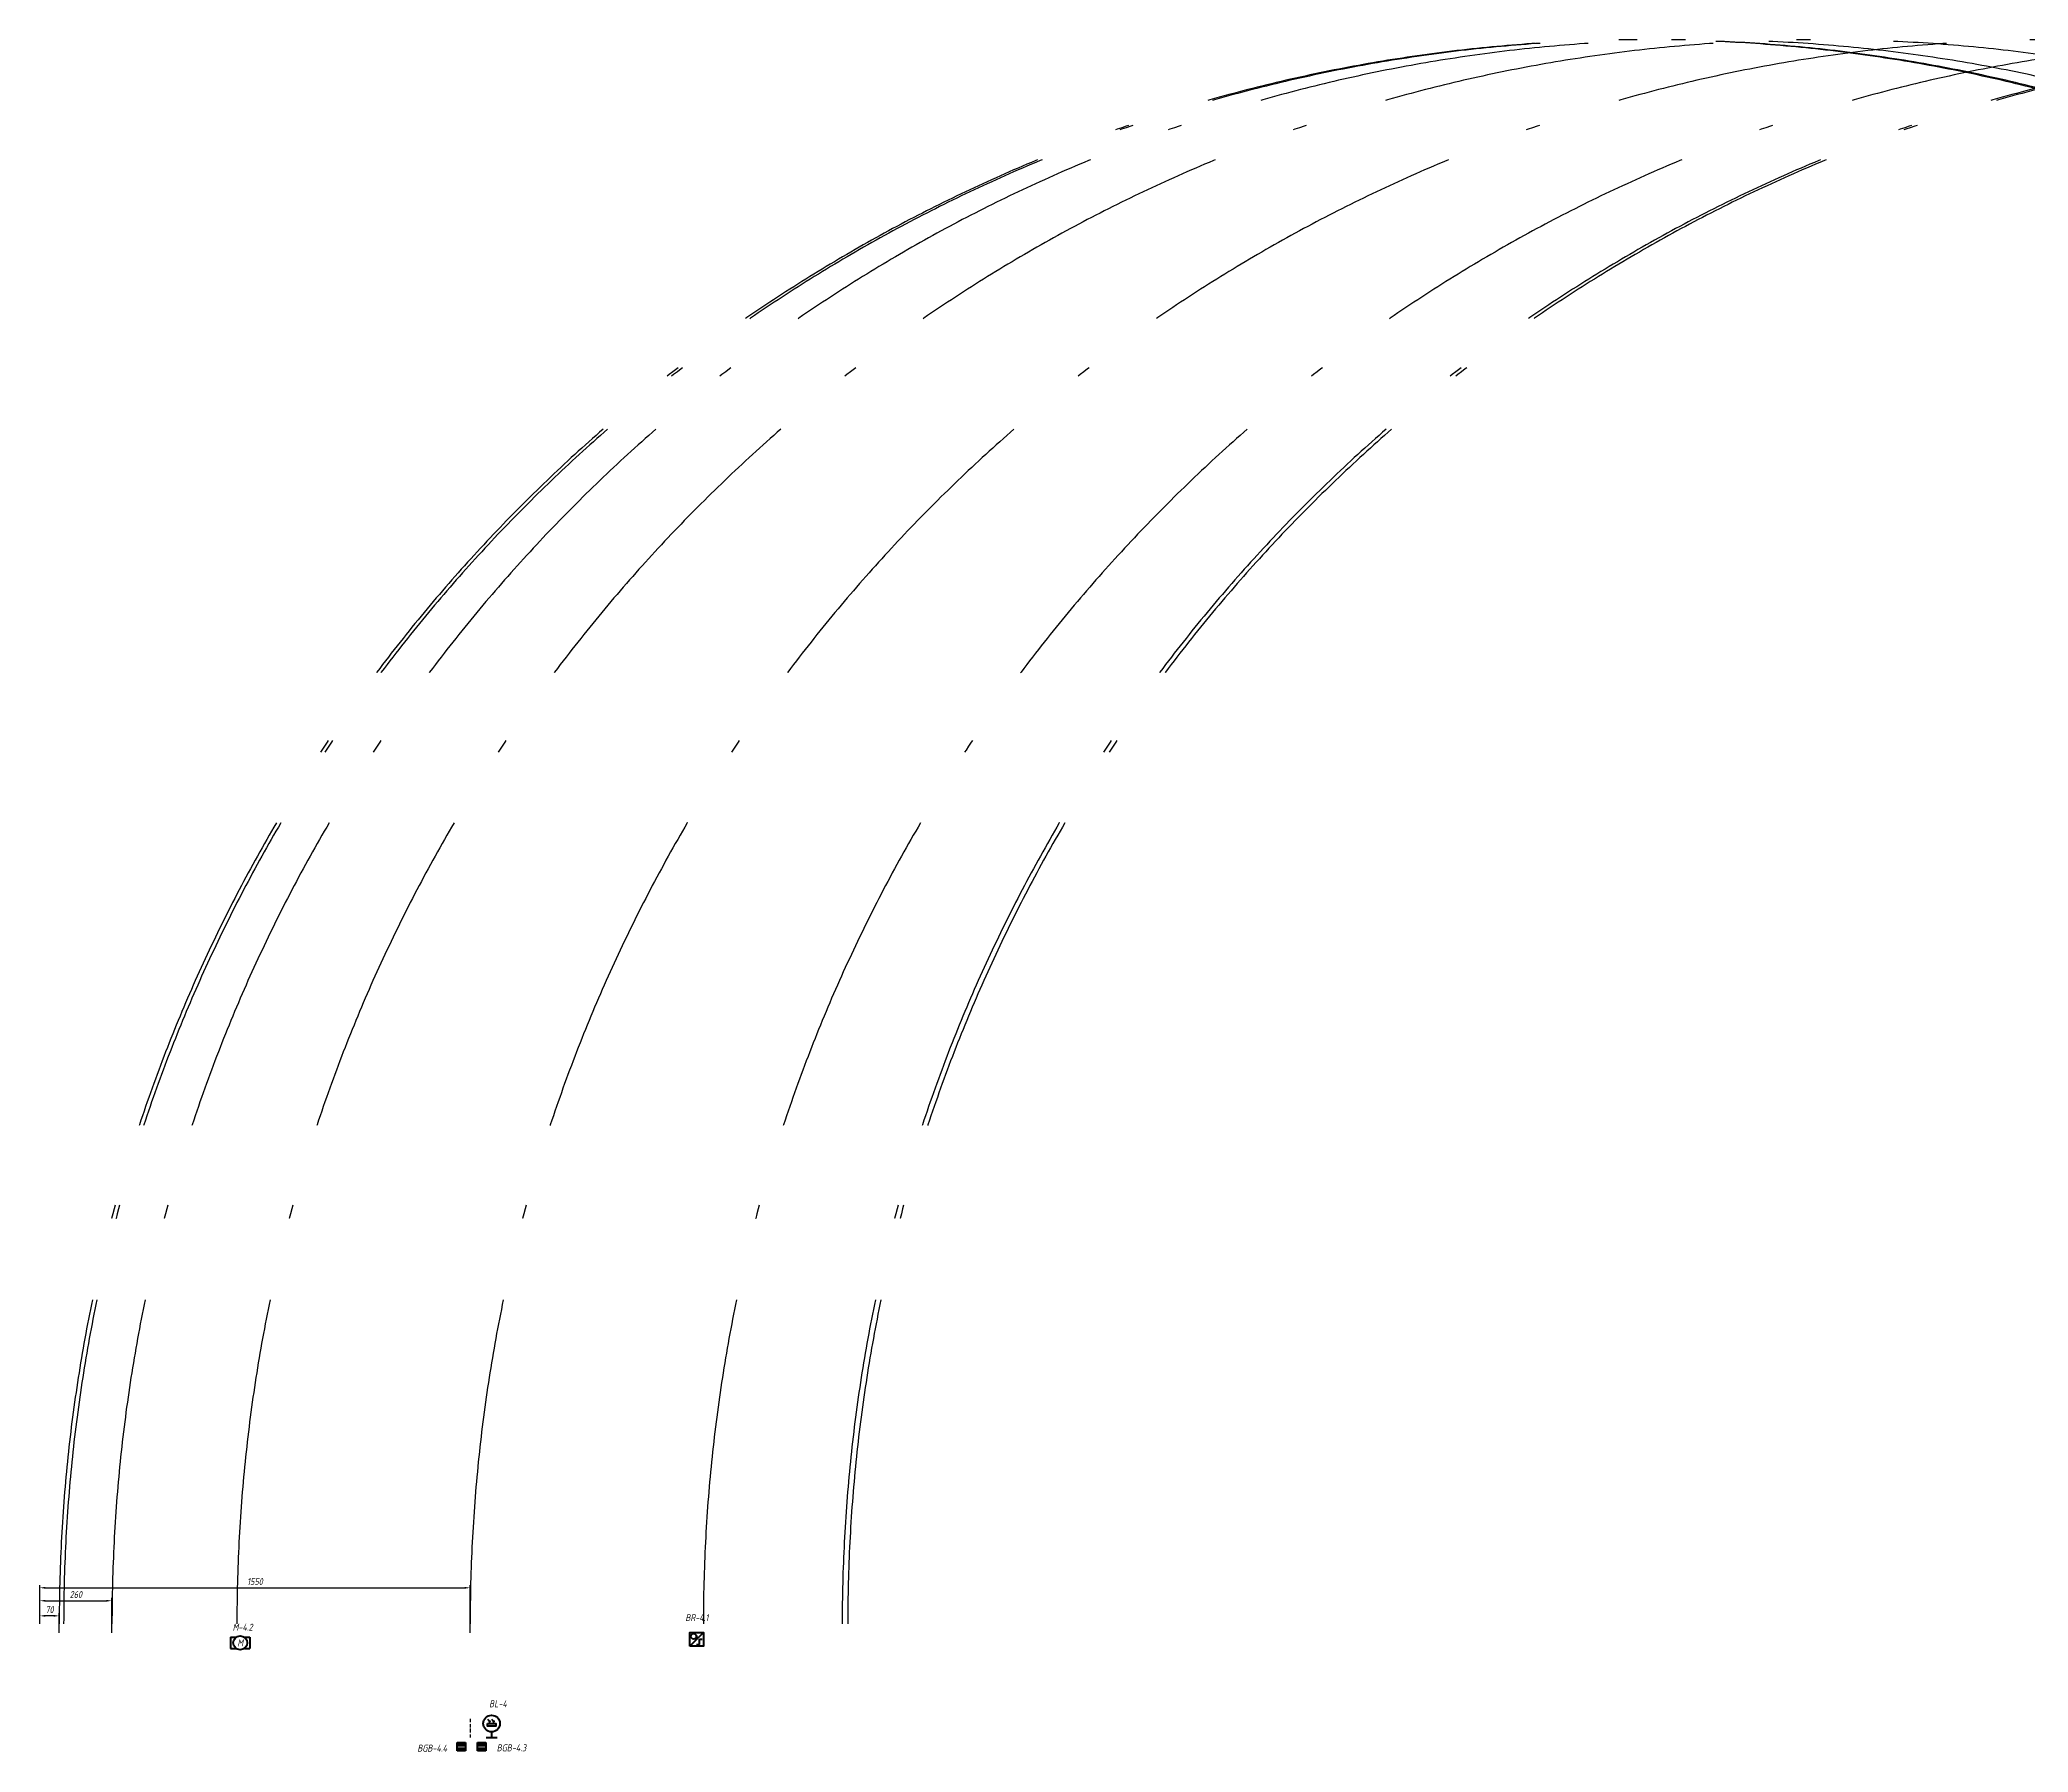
# Model space of a CAD drawing. Header units: millimetres. Extents: x -6448 to 27990, y -9331 to 32982.
# Drawn here: x -2462 to 4699, y 26812 to 32982 of the extents above; entities that cross this region are included whole.
import ezdxf
from ezdxf.enums import TextEntityAlignment as Align

# ---------------------------------------------------------------- set-up
doc = ezdxf.new("R2010")
doc.units = ezdxf.units.MM
doc.header["$PDMODE"] = 34
doc.header["$PDSIZE"] = 25
doc.linetypes.add('ACAD_ISO10W100', pattern=[18.5, 12, -3, 0.5, -3])
doc.layers.add('02 ЭОМ и СС', color=7, linetype='Continuous')
doc.layers.add('11 Привязка размеры', color=7, linetype='Continuous')
doc.layers.add('100 noprint', color=1, linetype='Continuous', plot=False)
doc.styles.get("Standard").update_dxf_attribs({"font": ''})
doc.styles.add('ГОСТ-ISOCPEUR', font='isocpeui.ttf', dxfattribs={"width": 0.8})
doc.styles.get('Standard').set_extended_font_data('Ubuntu')
doc.dimstyles.new('ISO-25', dxfattribs={"dimtxt": 2.5, "dimasz": 2.5, "dimexe": 1.25, "dimexo": 0.625, "dimtad": 1, "dimtxsty": 'Standard', "dimcen": 2.5, "dimadec": 0, "dimazin": 0, "dimtfac": 1, "dimtmove": 0, "dimatfit": 3, "dimfxl": 1, "dimarcsym": 0})

# ---------------------------------------------------------------- blocks, each defined once
blk = doc.blocks.new('электродвигатель')
at = {"color": 0, "lineweight": -2}
for p, q in [((0, 4), (0, 0)), ((0, 4), (2, 4)), ((0, 0), (2, 0)), ((5, 4), (7, 4)), ((5, 0), (7, 0)), ((7, 4), (7, 0))]:
    blk.add_line(p, q, dxfattribs=at)
blk.add_circle((3.5, 2), 2.5, dxfattribs=at)
at = {"color": 0, "lineweight": -2, "style": 'ГОСТ-ISOCPEUR', "width": 0.8}
blk.add_text('M', height=2.5, rotation=360, dxfattribs=at).set_placement((3.5, 2), align=Align.MIDDLE_CENTER)
blk = doc.blocks.new('энкодер')
at = {"color": 0, "lineweight": -2}
for p, q in [((0, 0), (5, 5)), ((2.43, 3.56), (2.2, 3.9)), ((2.43, 3.56), (2.66, 3.9)), ((2.48, 0.56), (3.48, 0.56)), ((3.48, 0.56), (3.48, 2.56)), ((3.48, 2.56), (4.48, 2.56))]:
    blk.add_line(p, q, dxfattribs=at)
blk.add_lwpolyline([(0, 0), (0, 5), (5, 5), (5, 0)], close=True, dxfattribs=at)
blk.add_circle((1.43, 3.56), 1, dxfattribs=at)
blk = doc.blocks.new('геркон')
at = {"lineweight": -2}
for points in [[(3, 2), (3, 3), (0, 3), (0, 2)], [(3, 0), (3, 1), (0, 1), (0, 0)]]:
    blk.add_hatch(color=0, dxfattribs=at).paths.add_polyline_path(points)
at = {"color": 0, "lineweight": -2}
for p, q in [((0, 0), (0, 3)), ((0, 3), (3, 3)), ((0, 2), (3, 2)), ((0, 1), (3, 1)), ((3, 0), (0, 0)), ((3, 3), (3, 0))]:
    blk.add_line(p, q, dxfattribs=at)
blk = doc.blocks.new('фотоэлемент')
at = {"color": 0, "lineweight": -2}
for p, q in [((-2, 0), (2, 0)), ((-1.48, 6.52), (-0.51, 5.55)), ((-0.51, 5.55), (-1.02, 5.74)), ((-0.51, 5.55), (-0.7, 6.06)), ((0, 2), (0, 0)), ((0.02, 6.52), (0.99, 5.55)), ((0.99, 5.55), (0.48, 5.74)), ((0.99, 5.55), (0.8, 6.06))]:
    blk.add_line(p, q, dxfattribs=at)
blk.add_lwpolyline([(-1.5, 5), (1.5, 5), (1.5, 4), (-1.5, 4)], close=True, dxfattribs=at)
blk.add_circle((0, 5), 3, dxfattribs=at)
blk = doc.blocks.new('*D30')
at = {"layer": '11 Привязка размеры', "color": 0, "lineweight": -2, "transparency": 16777216}
for p, q in [((-2462.2, 27275.1), (-2462.2, 27414.6)), ((-2442.2, 27404.6), (-932.2, 27404.6)), ((-912.2, 27242.1), (-912.2, 27414.6))]:
    blk.add_line(p, q, dxfattribs=at)
at = {"layer": '11 Привязка размеры', "color": 0, "transparency": 16777216}
for points in [[(-2442.2, 27408), (-2442.2, 27401.3), (-2462.2, 27404.6)], [(-932.2, 27401.3), (-932.2, 27408), (-912.2, 27404.6)]]:
    blk.add_solid(points, dxfattribs=at)
at = {"layer": 'Defpoints', "color": 0, "transparency": 16777216}
for p in [(-912.2, 27404.6), (-2462.2, 27275.1), (-912.2, 27242.1)]:
    blk.add_point(p, dxfattribs=at)
at = {"layer": '11 Привязка размеры', "color": 0, "transparency": 16777216, "insert": (-1687.2, 27427.1), "char_height": 25, "attachment_point": 5, "style": 'ГОСТ-ISOCPEUR'}
blk.add_mtext('1550', dxfattribs=at)
blk = doc.blocks.new('*D54')
at = {"layer": '11 Привязка размеры', "color": 0, "lineweight": -2, "transparency": 16777216}
for p, q in [((-2462.2, 27275.1), (-2462.2, 27313.5)), ((-2412.2, 27303.5), (-2442.2, 27303.5)), ((-2392.2, 27242.1), (-2392.2, 27313.5))]:
    blk.add_line(p, q, dxfattribs=at)
at = {"layer": '11 Привязка размеры', "color": 0, "transparency": 16777216}
for points in [[(-2442.2, 27306.9), (-2442.2, 27300.2), (-2462.2, 27303.5)], [(-2412.2, 27300.2), (-2412.2, 27306.9), (-2392.2, 27303.5)]]:
    blk.add_solid(points, dxfattribs=at)
at = {"layer": 'Defpoints', "color": 0, "transparency": 16777216}
for p in [(-2462.2, 27303.5), (-2462.2, 27275.1), (-2392.2, 27242.1)]:
    blk.add_point(p, dxfattribs=at)
at = {"layer": '11 Привязка размеры', "color": 0, "transparency": 16777216, "insert": (-2427.2, 27326), "char_height": 25, "attachment_point": 5, "style": 'ГОСТ-ISOCPEUR'}
blk.add_mtext('70', dxfattribs=at)
blk = doc.blocks.new('*D55')
at = {"layer": '11 Привязка размеры', "color": 0, "lineweight": -2, "transparency": 16777216}
for p, q in [((-2462.2, 27275.1), (-2462.2, 27367.9)), ((-2442.2, 27357.9), (-2222.2, 27357.9)), ((-2202.2, 27242.1), (-2202.2, 27367.9))]:
    blk.add_line(p, q, dxfattribs=at)
at = {"layer": '11 Привязка размеры', "color": 0, "transparency": 16777216}
for points in [[(-2442.2, 27361.2), (-2442.2, 27354.6), (-2462.2, 27357.9)], [(-2222.2, 27354.6), (-2222.2, 27361.2), (-2202.2, 27357.9)]]:
    blk.add_solid(points, dxfattribs=at)
at = {"layer": 'Defpoints', "color": 0, "transparency": 16777216}
for p in [(-2202.2, 27357.9), (-2462.2, 27275.1), (-2202.2, 27242.1)]:
    blk.add_point(p, dxfattribs=at)
at = {"layer": '11 Привязка размеры', "color": 0, "transparency": 16777216, "insert": (-2332.2, 27380.4), "char_height": 25, "attachment_point": 5, "style": 'ГОСТ-ISOCPEUR'}
blk.add_mtext('260', dxfattribs=at)

msp = doc.modelspace()

# ---------------------------------------------------------------- linework, layer by layer
at = {"layer": '100 noprint', "color": 1, "linetype": 'ACAD_ISO10W100', "lineweight": -2, "ltscale": 100, "flags": 128}
for points in [[(9021.2, 14430.1), (9021.2, 27275.1, 1), (-2392.2, 27275.1)], [(9037.2, 14430.1), (9037.2, 27275.1, 1), (-2376.2, 27275.1)], [(9211.2, 14430.1), (9211.2, 27275.1, 1), (-2202.2, 27275.1)], [(9661.2, 14430.1), (9661.2, 27275.1, 1), (-1752.2, 27275.1)], [(10501.2, 14430.1), (10501.2, 27275.1, 1), (-912.2, 27275.1)], [(11341.2, 14430.1), (11341.2, 27275.1, 1), (-72.2, 27275.1)], [(11841.2, 14430.1), (11841.2, 27275.1, 1), (427.8, 27275.1)], [(11861.2, 14430.1), (11861.2, 27275.1, 1), (447.8, 27275.1)]]:
    msp.add_lwpolyline(points, format="xyb", dxfattribs=at)
at = {"layer": '11 Привязка размеры', "linetype": 'ACAD_ISO10W100'}
msp.add_line((-912.2, 26932.1), (-912.2, 26865.1), dxfattribs=at)
msp.add_line((-912.2, 26932.1), (-912.2, 26865.1), dxfattribs=at)

# ---------------------------------------------------------------- block references
at = {"layer": '02 ЭОМ и СС', "lineweight": 40, "xscale": 10, "yscale": 10, "zscale": 10}
for name, p in [('электродвигатель', (-1775.1, 27186.2)), ('энкодер', (-121.4, 27194.1)), ('фотоэлемент', (-835, 26865.5)), ('геркон', (-958.7, 26816.9)), ('геркон', (-885.1, 26816.9))]:
    msp.add_blockref(name, p, dxfattribs=at)

# ---------------------------------------------------------------- texts
at = {"layer": '02 ЭОМ и СС', "linetype": 'Continuous', "style": 'ГОСТ-ISOCPEUR', "width": 0.8}
for s, p in [('BR-4.1', (-53.9, 27284.5)), ('M-4.2', (-1695.4, 27250.1)), ('BL-4', (-779.6, 26974.2)), ('BGB-4.4', (-995.1, 26814.4)), ('BGB-4.3', (-710.3, 26815.4))]:
    msp.add_text(s, height=25, dxfattribs=at).set_placement(p, align=Align.RIGHT)

# ---------------------------------------------------------------- dimensions: what is measured, and where the dimension line sits
at = {"layer": '11 Привязка размеры'}
for base, p2, picture, middle in [((-912.2, 27404.6), (-912.2, 27242.1), '*D30', (-1687.2, 27404.6)), ((-2202.2, 27357.9), (-2202.2, 27242.1), '*D55', (-2332.2, 27357.9))]:
    dim = msp.add_linear_dim(base=base, p1=(-2462.2, 27275.1), p2=p2, dimstyle='ISO-25', override={"dimtxt": 25, "dimasz": 20, "dimexe": 10, "dimexo": 0, "dimgap": 10, "dimdec": 0, "dimtxsty": 'ГОСТ-ISOCPEUR'}, dxfattribs=at)
    dim.commit()
    dim.dimension.update_dxf_attribs({"geometry": picture, "text_midpoint": middle, "dimtype": 160})
dim = msp.add_linear_dim(base=(-2462.2, 27303.5), p1=(-2392.2, 27242.1), p2=(-2462.2, 27275.1), dimstyle='ISO-25', override={"dimtxt": 25, "dimasz": 20, "dimexe": 10, "dimexo": 0, "dimgap": 10, "dimdec": 0, "dimtxsty": 'ГОСТ-ISOCPEUR'}, dxfattribs=at)
dim.commit()
dim.dimension.update_dxf_attribs({"geometry": '*D54', "text_midpoint": (-2427.2, 27326)})

doc.saveas('drawing.dxf')
